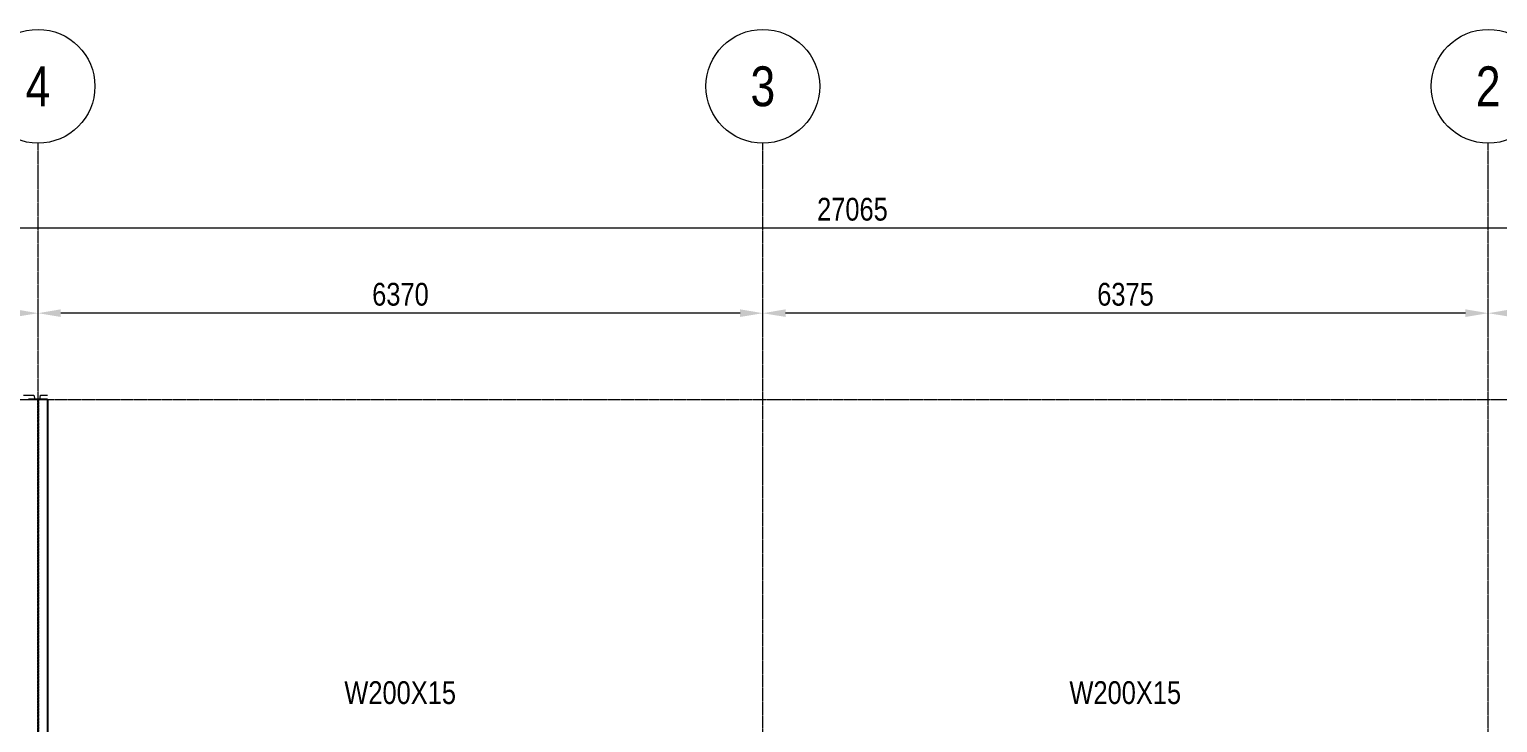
# Model space of a CAD drawing. Header units: millimetres. Extents: x -31954 to 493870, y 99509 to 604061.
# Drawn here: x 181389 to 194293, y 178983 to 185072 of the extents above; entities that cross this region are included whole.
import ezdxf
from ezdxf.enums import TextEntityAlignment as Align

# ---------------------------------------------------------------- set-up
doc = ezdxf.new("R2010")
doc.units = ezdxf.units.MM
doc.header["$LTSCALE"] = 10
doc.header["$PDMODE"] = 3
doc.header["$PDSIZE"] = 25
doc.linetypes.add('Center', pattern=[2, 1.25, -0.25, 0.25, -0.25])
doc.linetypes.add('Hidden', pattern=[0.375, 0.25, -0.125])
for name, color, linetype, lineweight in [('A-FLOR-LEVL', 6, 'Continuous', 9), ('A-FLOR-OTLN', 6, 'Continuous', 9), ('S-ANNOTATIONS', 1, 'Continuous', 9), ('S-COLUMN-STEEL-SECTION', 4, 'Continuous', 25), ('S-GRID', 6, 'Center', 9)]:
    doc.layers.add(name, color=color, linetype=linetype, lineweight=lineweight)
doc.styles.add('001 Title Text', font='arial.ttf', dxfattribs={"width": 0.8, "height": 3.5})
doc.styles.add('AnnoText', font='arial.ttf', dxfattribs={"width": 0.8, "height": 2})
doc.dimstyles.new('DIM ANNO-LR', dxfattribs={"dimscale": 100, "dimtxt": 2, "dimasz": 2, "dimexe": 1.25, "dimexo": 0.625, "dimtad": 1, "dimdec": 0, "dimzin": 9, "dimdsep": 46, "dimtxsty": 'AnnoText', "dimcen": 2.5, "dimclrd": 256, "dimclre": 256, "dimclrt": 256, "dimadec": 0, "dimazin": 0, "dimtfac": 1, "dimtdec": 0, "dimtix": 1, "dimtmove": 2, "dimatfit": 3, "dimfxl": 1, "dimlwd": -1, "dimlwe": -1, "dimarcsym": 0})

# ---------------------------------------------------------------- blocks, each defined once
blk = doc.blocks.new('*D343')
at = {"layer": 'Defpoints', "color": 0, "transparency": 16777216}
for p in [(194210, 182579), (194210, 182473), (202155, 182473)]:
    blk.add_point(p, dxfattribs=at)
at = {"layer": 'S-ANNOTATIONS', "transparency": 16777216}
for p, q in [((194210, 182536), (194210, 182704)), ((202155, 182536), (202155, 182704)), ((201955, 182579), (194410, 182579))]:
    blk.add_line(p, q, dxfattribs=at)
for points in [[(194410, 182613), (194410, 182546), (194210, 182579)], [(201955, 182613), (201955, 182546), (202155, 182579)]]:
    blk.add_solid(points, dxfattribs=at)
at = {"layer": 'S-ANNOTATIONS', "transparency": 16777216, "insert": (198182, 182744), "char_height": 200, "attachment_point": 5, "style": 'AnnoText'}
blk.add_mtext('7945', dxfattribs=at)
blk = doc.blocks.new('*D344')
at = {"layer": 'Defpoints', "color": 0, "transparency": 16777216}
for p in [(187835, 182579), (187835, 182473), (194210, 182473)]:
    blk.add_point(p, dxfattribs=at)
at = {"layer": 'S-ANNOTATIONS', "transparency": 16777216}
for p, q in [((187835, 182536), (187835, 182704)), ((194210, 182536), (194210, 182704)), ((194010, 182579), (188035, 182579))]:
    blk.add_line(p, q, dxfattribs=at)
for points in [[(188035, 182613), (188035, 182546), (187835, 182579)], [(194010, 182613), (194010, 182546), (194210, 182579)]]:
    blk.add_solid(points, dxfattribs=at)
at = {"layer": 'S-ANNOTATIONS', "transparency": 16777216, "insert": (191022, 182744), "char_height": 200, "attachment_point": 5, "style": 'AnnoText'}
blk.add_mtext('6375', dxfattribs=at)
blk = doc.blocks.new('*D345')
at = {"layer": 'Defpoints', "color": 0, "transparency": 16777216}
for p in [(181465, 182579), (181465, 182473), (187835, 182473)]:
    blk.add_point(p, dxfattribs=at)
at = {"layer": 'S-ANNOTATIONS', "transparency": 16777216}
for p, q in [((181465, 182536), (181465, 182704)), ((187835, 182536), (187835, 182704)), ((187635, 182579), (181665, 182579))]:
    blk.add_line(p, q, dxfattribs=at)
for points in [[(181665, 182613), (181665, 182546), (181465, 182579)], [(187635, 182613), (187635, 182546), (187835, 182579)]]:
    blk.add_solid(points, dxfattribs=at)
at = {"layer": 'S-ANNOTATIONS', "transparency": 16777216, "insert": (184650, 182744), "char_height": 200, "attachment_point": 5, "style": 'AnnoText'}
blk.add_mtext('6370', dxfattribs=at)
blk = doc.blocks.new('*D346')
at = {"layer": 'Defpoints', "color": 0, "transparency": 16777216}
for p in [(175090, 182579), (175090, 182473), (181465, 182473)]:
    blk.add_point(p, dxfattribs=at)
at = {"layer": 'S-ANNOTATIONS', "transparency": 16777216}
for p, q in [((175090, 182536), (175090, 182704)), ((181465, 182536), (181465, 182704)), ((181265, 182579), (175290, 182579))]:
    blk.add_line(p, q, dxfattribs=at)
for points in [[(175290, 182613), (175290, 182546), (175090, 182579)], [(181265, 182613), (181265, 182546), (181465, 182579)]]:
    blk.add_solid(points, dxfattribs=at)
at = {"layer": 'S-ANNOTATIONS', "transparency": 16777216, "insert": (178277, 182744), "char_height": 200, "attachment_point": 5, "style": 'AnnoText'}
blk.add_mtext('6375', dxfattribs=at)
blk = doc.blocks.new('*D342')
at = {"layer": 'Defpoints', "color": 0, "transparency": 16777216}
for p in [(175090, 183326), (175090, 183220), (202155, 183220)]:
    blk.add_point(p, dxfattribs=at)
at = {"layer": 'S-ANNOTATIONS', "transparency": 16777216}
for p, q in [((175090, 183283), (175090, 183451)), ((202155, 183283), (202155, 183451)), ((201955, 183326), (175290, 183326))]:
    blk.add_line(p, q, dxfattribs=at)
for points in [[(175290, 183360), (175290, 183293), (175090, 183326)], [(201955, 183360), (201955, 183293), (202155, 183326)]]:
    blk.add_solid(points, dxfattribs=at)
at = {"layer": 'S-ANNOTATIONS', "transparency": 16777216, "insert": (188622, 183491), "char_height": 200, "attachment_point": 5, "style": 'AnnoText'}
blk.add_mtext('27065', dxfattribs=at)

msp = doc.modelspace()

# ---------------------------------------------------------------- linework, layer by layer
at = {"layer": 'A-FLOR-LEVL', "linetype": 'Center'}
msp.add_line((171850.5, 181822), (209649.8, 181822), dxfattribs=at)
at = {"layer": 'A-FLOR-OTLN'}
for p, q in [((181337.8, 181860), (181427.8, 181860)), ((181427.8, 181860), (181435.3, 181822)), ((181435.3, 181822), (181480.3, 181822)), ((181480.3, 181822), (181487.8, 181860)), ((181487.8, 181860), (181546.8, 181860))]:
    msp.add_line(p, q, dxfattribs=at)
at = {"layer": 'S-COLUMN-STEEL-SECTION'}
for q in [(181382.3, 181822), (181547.3, 170822)]:
    msp.add_line((181547.3, 181822), q, dxfattribs=at)
at = {"layer": 'S-COLUMN-STEEL-SECTION', "linetype": 'Hidden'}
for p, q in [((181461.7, 181822), (181461.7, 170822)), ((181467.9, 170822), (181467.9, 181822))]:
    msp.add_line(p, q, dxfattribs=at)
at = {"layer": 'S-GRID'}
for p, q in [((181464.8, 167172), (181464.8, 184072)), ((187834.8, 167172), (187834.8, 184072)), ((194209.8, 167172), (194209.8, 184072))]:
    msp.add_line(p, q, dxfattribs=at)
at = {"layer": 'S-GRID', "linetype": 'Continuous'}
for centre in [(181464.8, 184572), (187834.8, 184572), (194209.8, 184572)]:
    msp.add_circle(centre, 500, dxfattribs=at)

# ---------------------------------------------------------------- texts
at = {"layer": 'S-ANNOTATIONS', "char_height": 200, "width": 2156.4, "attachment_point": 2, "line_spacing_factor": 0.938532, "style": 'AnnoText'}
for insert in [(184647.5, 179346.2), (191020, 179346.2)]:
    msp.add_mtext('\\fArial|b0|i0|c0|p34|;W200X15', dxfattribs=dict(at, insert=insert))
at = {"layer": 'S-GRID', "style": '001 Title Text', "width": 0.8}
for s, p in [('4', (181464.8, 184572)), ('3', (187834.8, 184572)), ('2', (194209.8, 184572))]:
    msp.add_text(s, height=350, dxfattribs=at).set_placement(p, align=Align.MIDDLE_CENTER)

# ---------------------------------------------------------------- dimensions: what is measured, and where the dimension line sits
at = {"layer": 'S-ANNOTATIONS'}
for base, p1, p2, picture, middle in [((175089.8, 183326.3), (202154.8, 183220.3), (175089.8, 183220.3), '*D342', (188622.3, 183490.9)), ((175089.8, 182579.2), (181464.8, 182473.1), (175089.8, 182473.1), '*D346', (178277.3, 182743.9)), ((181464.8, 182579.2), (187834.8, 182473.1), (181464.8, 182473.1), '*D345', (184649.8, 182743.9)), ((187834.8, 182579.2), (194209.8, 182473.1), (187834.8, 182473.1), '*D344', (191022.3, 182743.9)), ((194209.8, 182579.2), (202154.8, 182473.1), (194209.8, 182473.1), '*D343', (198182.3, 182743.8))]:
    dim = msp.add_linear_dim(base=base, p1=p1, p2=p2, dimstyle='DIM ANNO-LR', dxfattribs=at)
    dim.commit()
    dim.dimension.update_dxf_attribs({"geometry": picture, "text_midpoint": middle})

doc.saveas('drawing.dxf')
